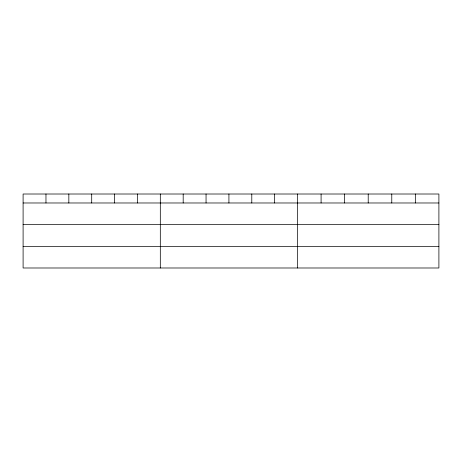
<?xml version="1.0" encoding="UTF-8"?>
<svg xmlns="http://www.w3.org/2000/svg" width="462" height="462" viewBox="0 0 462 462"><rect width="100%" height="100%" fill="white"/><g stroke="black" fill="none" stroke-linecap="round" stroke-linejoin="round"><path stroke-width="0.69" d="M438.9 224.434L438.9 194.011L23.1 194.011L23.1 267.989L438.9 267.989L438.9 224.434L23.1 224.434M23.1 202.98L438.9 202.98M23.1 246.535L438.9 246.535M415.338 194.011L415.338 202.98M391.776 194.011L391.776 202.98M368.214 194.011L368.214 202.98M344.652 194.011L344.652 202.98M321.09 194.011L321.09 202.98M297.528 194.011L297.528 267.989M274.659 194.011L274.659 202.98M251.79 194.011L251.79 202.98M228.921 194.011L228.921 202.98M206.052 194.011L206.052 202.98M183.183 194.011L183.183 202.98M160.314 194.011L160.314 267.989M137.445 194.011L137.445 202.98M114.576 194.011L114.576 202.98M91.707 194.011L91.707 202.98M68.838 194.011L68.838 202.98M45.969 194.011L45.969 202.98"/></g></svg>
